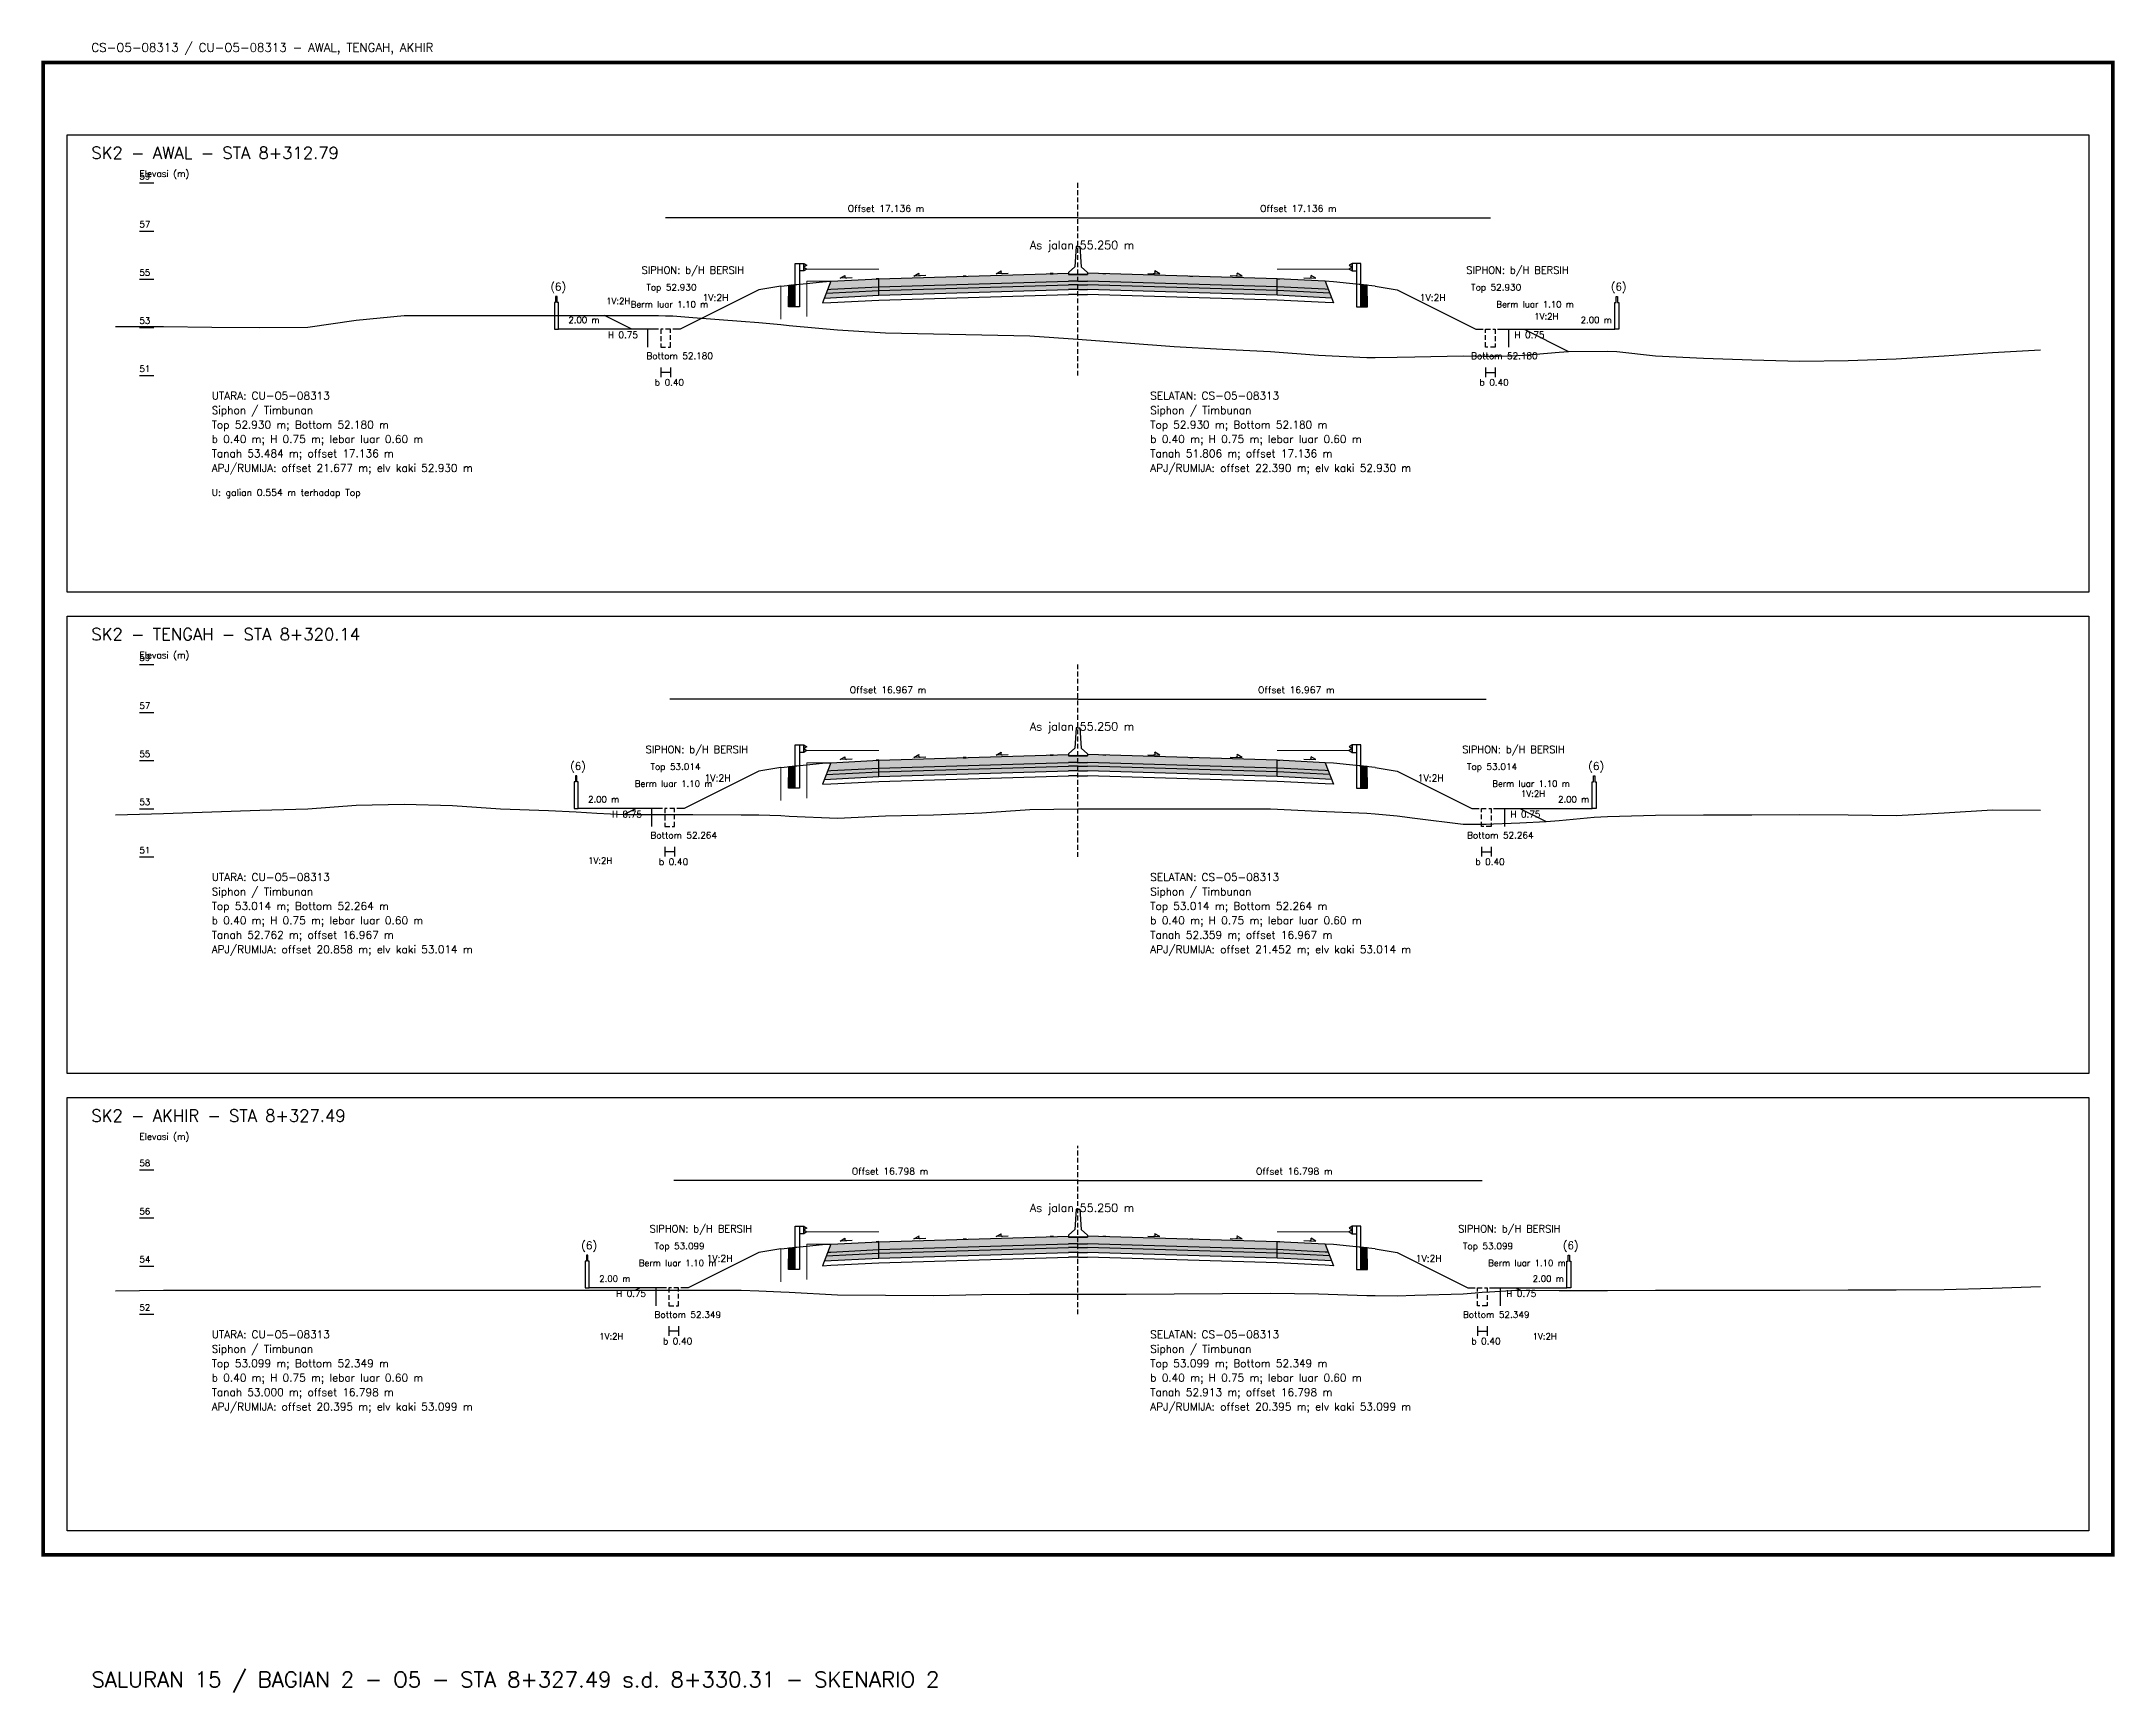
# Model space of a CAD drawing. Header units: metres. Extents: x -24715 to -24517, y 27498 to 30841.
# Drawn here: x -24618.7 to -24532.6, y 30191.7 to 30260.3 of the extents above; entities that cross this region are included whole.
import ezdxf

# ---------------------------------------------------------------- set-up
doc = ezdxf.new("R2010")
doc.units = ezdxf.units.M
doc.linetypes.add('PS_DASH', pattern=[0.3, 0.2, -0.1])
for name, color, linetype, lineweight in [('Dimensi', 230, 'Continuous', 20), ('GRS-ARSIR (HATCH)', 8, 'Continuous', 9), ('Guardrail', 20, 'Continuous', 30), ('HATCH - Beton ramping', 210, 'Continuous', 9), ('HATCH - LFA', 30, 'Continuous', 9), ('HATCH - Pavement', 50, 'Continuous', 9), ('Marka', 20, 'Continuous', 30), ('POT_ALL_GROUP', 2, 'Continuous', 70)]:
    doc.layers.add(name, color=color, linetype=linetype, lineweight=lineweight)
for name, color, linetype in [('POT_ALL_APJ', 2, 'Continuous'), ('POT_ALL_BORDER', 8, 'Continuous'), ('POT_ALL_BUILDING', 2, 'Continuous'), ('POT_ALL_CHANNEL2', 7, 'Continuous'), ('POT_ALL_DIM', 7, 'Continuous'), ('POT_ALL_GROUND', 1, 'Continuous'), ('POT_ALL_GUIDE', 8, 'Continuous'), ('POT_ALL_NOTE', 30, 'Continuous'), ('POT_ALL_ROAD', 4, 'Continuous')]:
    doc.layers.add(name, color=color, linetype=linetype)
doc.styles.get("Standard").update_dxf_attribs({"font": 'simplex.shx'})

# ---------------------------------------------------------------- blocks, each defined once
blk = doc.blocks.new('JALAN_ASLI_TIPIKAL_2OKT_METER')
at = {"layer": 'Guardrail', "lineweight": 9}
h = blk.add_hatch(dxfattribs=at)
h.set_pattern_fill('JIS_LC_20', color=256, scale=0.002)
h.set_pattern_definition([(45, (-29.65569, -21.99233), (-0.02828427, 0.02828427), []), (45, (-29.65489, -21.99233), (-0.02828427, 0.02828427), [])])
h.paths.add_polyline_path([(-12.025, -1.394), (-11.753, -1.394), (-11.753, -0.471), (-12.018, -0.498)])
h = blk.add_hatch(dxfattribs=at)
h.set_pattern_fill('JIS_LC_20', color=256, scale=0.002)
h.set_pattern_definition([(45, (-29.40569, -21.99233), (-0.02828427, 0.02828427), []), (45, (-29.40489, -21.99233), (-0.02828427, 0.02828427), [])])
h.paths.add_polyline_path([(12.018, -0.498), (11.753, -0.471), (11.753, -1.394), (12.025, -1.394)])
at = {"layer": 'HATCH - Beton ramping'}
h = blk.add_hatch(dxfattribs=at)
h.set_pattern_fill('AR-CONC', color=256, scale=0.0005)
h.set_pattern_definition([(50, (-28.949556, -21.99233), (0.09109233, -0.00796954), [0.009525, -0.104775]), (355, (-28.94956, -21.99233), (-0.0176217, 0.09552842), [0.00762, -0.0838203]), (100.45144, (-28.941965, -21.992995), (0.07347062, 0.08755888), [0.008095, -0.08904512]), (46.1842, (-28.94956, -21.96693), (0.13553952, -0.02102116), [0.0142875, -0.1571625]), (96.63556, (-28.93826, -21.96868), (0.11870207, 0.12371306), [0.0121425, -0.1335678]), (351.18415, (-28.94956, -21.96693), (0.11870207, 0.12371306), [0.01143, -0.12572987]), (21, (-28.936856, -21.97328), (0.0758072, -0.0511326), [0.009525, -0.104775]), (326, (-28.93686, -21.97328), (0.03090101, 0.09209398), [0.00762, -0.08382]), (71.45144, (-28.93054, -21.97754), (0.1067082, 0.04096138), [0.008095, -0.08904497]), (37.5, (-28.949556, -21.99233), (0.001544302, 0.04227752), [0, -0.082804, 0, -0.08509, 0, -0.0841375]), (7.5, (-28.949556, -21.99233), (0.03340983, 0.05009029), [0, -0.048514, 0, -0.080899, 0, -0.0320675]), (327.5, (-28.977877, -21.99233), (0.067795298, -0.002864372), [0, -0.03175, 0, -0.09906, 0, -0.131445]), (317.5, (-28.990577, -21.99233), (0.07406459, 0.01271325), [0, -0.041275, 0, -0.065786, 0, -0.093345])])
h.paths.add_polyline_path([(-8.27, -0.566), (-10.401, -0.666), (-10.461, -0.826), (-8.27, -0.716)])
h.paths.add_polyline_path([(-0.4, -0.48), (0, -0.48), (0, -0.33), (-0.4, -0.33), (-8.27, -0.566), (-8.27, -0.716)])
h = blk.add_hatch(dxfattribs=at)
h.set_pattern_fill('AR-CONC', color=256, scale=0.0005)
h.set_pattern_definition([(50, (-28.699556, -21.99233), (0.09109233, -0.00796954), [0.009525, -0.104775]), (355, (-28.69956, -21.99233), (-0.01762171, 0.09552842), [0.00762, -0.0838203]), (100.45144, (-28.691965, -21.992995), (0.07347062, 0.08755888), [0.008095, -0.08904512]), (46.1842, (-28.69956, -21.96693), (0.13553952, -0.02102116), [0.0142875, -0.1571625]), (96.63556, (-28.68826, -21.96868), (0.11870207, 0.12371306), [0.0121425, -0.1335678]), (351.18415, (-28.69956, -21.96693), (0.11870207, 0.12371306), [0.01143, -0.12572987]), (21, (-28.686856, -21.97328), (0.0758072, -0.0511326), [0.009525, -0.104775]), (326, (-28.68686, -21.97328), (0.03090101, 0.09209398), [0.00762, -0.08382]), (71.45144, (-28.68054, -21.97754), (0.10670821, 0.04096138), [0.008095, -0.08904497]), (37.5, (-28.699556, -21.99233), (0.001544302, 0.04227752), [0, -0.082804, 0, -0.08509, 0, -0.0841375]), (7.5, (-28.699556, -21.99233), (0.03340983, 0.050090287), [0, -0.048514, 0, -0.080899, 0, -0.0320675]), (327.5, (-28.727877, -21.99233), (0.067795298, -0.002864372), [0, -0.03175, 0, -0.09906, 0, -0.131445]), (317.5, (-28.740577, -21.99233), (0.07406459, 0.012713246), [0, -0.041275, 0, -0.065786, 0, -0.093345])])
h.paths.add_polyline_path([(8.27, -0.566), (10.401, -0.666), (10.461, -0.826), (8.27, -0.716)])
h.paths.add_polyline_path([(0.4, -0.48), (0, -0.48), (0, -0.33), (0.4, -0.33), (8.27, -0.566), (8.27, -0.716)])
at = {"layer": 'HATCH - LFA'}
h = blk.add_hatch(dxfattribs=at)
h.set_pattern_fill('GRAVEL', color=256, scale=0.0075)
h.set_pattern_definition([(228.012788, (-28.812396, -21.801831), (-1.524, -1.7145), [0.0256291, -2.5372863]), (184.96974, (-28.829541, -21.820881), (2.2859999991, 0.1905000109), [0.04398035, -4.3540537]), (132.510447, (-28.873356, -21.824691), (1.9050000008, -2.0954999993), [0.0310111, -3.0701042]), (267.27369, (-28.947651, -21.872316), (0.1905000004, 3.81), [0.0400503, -3.9649828]), (292.833654, (-28.949556, -21.912321), (-0.9525, 2.286), [0.0392725, -3.8879856]), (357.27369, (-28.934316, -21.948516), (-3.81, 0.1905000004), [0.0400503, -3.9649828]), (37.69424, (-28.894311, -21.950421), (-2.4764999999, -1.9050000001), [0.0529645, -5.24348365]), (72.255328, (-28.852401, -21.918036), (1.3335000004, 4.1909999999), [0.050004, -4.95039425]), (121.429566, (-28.837161, -21.870411), (-1.5240000002, 2.4764999999), [0.040186, -3.9784159]), (175.23636, (-28.858116, -21.836121), (2.0955, -0.1905), [0.0458785, -2.2480453]), (222.397438, (-28.903836, -21.832311), (-2.2859999999, -2.0955000001), [0.05933084, -5.8737579]), (138.814075, (-28.759056, -21.874221), (-1.3335, 1.143), [0.0202503, -2.0047924]), (171.469234, (-28.774296, -21.860886), (2.4765, -0.3809999996), [0.03852615, -3.8140979]), (225, (-28.8124, -21.85517), (0, -0.1905), [0.0269407, -0.242467]), (203.19859, (-28.82573, -21.832311), (0.9525, 0.381), [0.0145081, -1.4362967]), (291.80141, (-28.839066, -21.838026), (-0.1905, 0.5715), [0.0205174, -1.0053565]), (30.96376, (-28.831446, -21.857076), (0.5715, 0.381), [0.033324, -1.0774724]), (161.56505, (-28.80287, -21.83993), (0.381, -0.1905), [0.0240965, -0.5783174]), (16.38954, (-28.949556, -21.838026), (1.905, 0.5715), [0.0337566, -3.341912]), (70.346176, (-28.917171, -21.828501), (-0.762, -2.0955), [0.0283199, -2.8036662]), (293.19859, (-28.80287, -21.801831), (-0.381, 0.9525), [0.029016, -1.4217888]), (343.61046, (-28.791441, -21.828501), (-1.905, 0.5715), [0.0337566, -3.341912]), (339.443955, (-28.949556, -21.956136), (-0.9525, 0.381), [0.0325526, -1.5950801]), (294.77514, (-28.919076, -21.967566), (-0.952500001, 2.0954999995), [0.0272754, -2.7002695]), (66.80141, (-28.800966, -21.992331), (0.381, 0.9525), [0.029016, -1.4217888]), (17.354025, (-28.789536, -21.965661), (-2.4765, -0.762), [0.0319337, -3.1614282]), (69.443955, (-28.89431, -21.992331), (-0.381, -0.9525), [0.0162763, -1.6113564]), (101.30993, (-28.812396, -21.99233), (-0.1905, 0.762), [0.0097136, -0.9616496]), (165.96376, (-28.8143, -21.982806), (0.5715, -0.1905), [0.0392725, -0.7461791]), (186.009006, (-28.852401, -21.973281), (1.905, 0.1905), [0.036395, -3.6031024]), (303.69007, (-28.831446, -21.87422), (-0.1905, 0.381), [0.0274743, -0.6593832]), (353.157227, (-28.816206, -21.897081), (3.2385, -0.3809999998), [0.0479668, -4.7487007]), (60.945396, (-28.76858, -21.902796), (-0.762, -1.3335), [0.0196131, -1.9417044]), (90, (-28.75906, -21.88565), (-0.1905, 0.1905), [0.01143, -0.17907]), (120.256437, (-28.856211, -21.967566), (0.762, -1.3335), [0.026465, -2.6200456]), (48.012787, (-28.869546, -21.944706), (1.524, 1.7145), [0.0512582, -2.5116572]), (0, (-28.83526, -21.9066), (0.1905, 0.1905), [0.04953, -0.14097]), (325.304846, (-28.785726, -21.906606), (1.9050000007, -1.333499999), [0.0301207, -2.9819488]), (254.0546, (-28.76096, -21.92375), (-0.1905, -0.762), [0.0277372, -1.3591238]), (207.645975, (-28.768581, -21.950421), (-3.6195000001, -1.9049999997), [0.0451609, -4.4709348]), (175.426079, (-28.808586, -21.971376), (-2.4765, 0.1905), [0.0477772, -4.7299385])])
h.paths.add_polyline_path([(-8.27, -0.716), (-10.461, -0.826), (-10.54, -1.03), (-8.27, -0.916)])
h.paths.add_polyline_path([(-0.4, -0.68), (0, -0.68), (0, -0.48), (-0.4, -0.48), (-8.27, -0.716), (-8.27, -0.916)])
h = blk.add_hatch(dxfattribs=at)
h.set_pattern_fill('GRAVEL', color=256, scale=0.0075)
h.set_pattern_definition([(228.012788, (-28.562396, -21.801831), (-1.524, -1.7145), [0.0256291, -2.5372863]), (184.96974, (-28.579541, -21.820881), (2.2859999991, 0.1905000109), [0.04398035, -4.3540537]), (132.510447, (-28.623356, -21.824691), (1.9050000008, -2.0954999993), [0.0310111, -3.0701042]), (267.27369, (-28.697651, -21.872316), (0.1905000004, 3.81), [0.04005034, -3.9649828]), (292.833654, (-28.699556, -21.912321), (-0.9525, 2.286), [0.0392725, -3.8879856]), (357.27369, (-28.684316, -21.948516), (-3.81, 0.1905000004), [0.04005034, -3.9649828]), (37.69424, (-28.644311, -21.950421), (-2.4764999999, -1.9050000001), [0.0529645, -5.24348365]), (72.255328, (-28.602401, -21.918036), (1.3335000004, 4.1909999999), [0.050004, -4.95039425]), (121.429566, (-28.587161, -21.870411), (-1.5240000002, 2.4764999999), [0.040186, -3.9784159]), (175.23636, (-28.608116, -21.836121), (2.0955, -0.1905000003), [0.0458785, -2.2480453]), (222.397438, (-28.653836, -21.832311), (-2.2859999999, -2.0955000001), [0.05933084, -5.87375794]), (138.814075, (-28.509056, -21.874221), (-1.3335, 1.143), [0.02025034, -2.0047924]), (171.469234, (-28.524296, -21.860886), (2.4765, -0.3809999996), [0.03852615, -3.8140979]), (225, (-28.5624, -21.85517), (0, -0.1905), [0.0269407, -0.242467]), (203.19859, (-28.57573, -21.832311), (0.9525, 0.381), [0.0145081, -1.4362967]), (291.80141, (-28.589066, -21.838026), (-0.1905, 0.5715), [0.0205174, -1.0053565]), (30.96376, (-28.581446, -21.857076), (0.5715, 0.381), [0.033324, -1.0774724]), (161.56505, (-28.55287, -21.83993), (0.381, -0.1905), [0.0240965, -0.57831736]), (16.38954, (-28.699556, -21.838026), (1.905, 0.5715), [0.0337566, -3.341912]), (70.346176, (-28.667171, -21.828501), (-0.762, -2.0955), [0.0283199, -2.8036662]), (293.19859, (-28.55287, -21.801831), (-0.381, 0.9525), [0.029016, -1.4217888]), (343.61046, (-28.541441, -21.828501), (-1.905, 0.5714999999), [0.0337566, -3.341912]), (339.443955, (-28.699556, -21.956136), (-0.9525, 0.381), [0.03255264, -1.5950801]), (294.77514, (-28.669076, -21.967566), (-0.952500001, 2.0954999995), [0.0272754, -2.7002695]), (66.80141, (-28.550966, -21.992331), (0.381, 0.9525), [0.029016, -1.4217888]), (17.354025, (-28.539536, -21.965661), (-2.4765, -0.7620000002), [0.0319337, -3.1614282]), (69.443955, (-28.64431, -21.992331), (-0.381, -0.9525), [0.0162763, -1.6113564]), (101.30993, (-28.562396, -21.99233), (-0.1905, 0.762), [0.0097136, -0.9616496]), (165.96376, (-28.5643, -21.982806), (0.5715, -0.1905), [0.0392725, -0.7461791]), (186.009006, (-28.602401, -21.973281), (1.905, 0.1905), [0.036395, -3.6031024]), (303.69007, (-28.581446, -21.87422), (-0.1905, 0.381), [0.0274743, -0.6593832]), (353.157227, (-28.566206, -21.897081), (3.2385, -0.3809999998), [0.04796676, -4.7487007]), (60.945396, (-28.51858, -21.902796), (-0.762, -1.3335), [0.0196131, -1.9417044]), (90, (-28.50906, -21.88565), (-0.1905, 0.1905), [0.01143, -0.17907]), (120.256437, (-28.606211, -21.967566), (0.762, -1.3335), [0.026465, -2.62004556]), (48.012787, (-28.619546, -21.944706), (1.524, 1.7145), [0.0512582, -2.5116572]), (0, (-28.58526, -21.9066), (0.1905, 0.1905), [0.04953, -0.14097]), (325.304846, (-28.535726, -21.906606), (1.9050000007, -1.333499999), [0.0301207, -2.98194875]), (254.054604, (-28.51096, -21.92375), (-0.1905, -0.762), [0.0277372, -1.35912375]), (207.645975, (-28.518581, -21.950421), (-3.6195000001, -1.9049999997), [0.0451609, -4.4709348]), (175.426079, (-28.558586, -21.971376), (-2.4765, 0.1905), [0.0477772, -4.7299385])])
h.paths.add_polyline_path([(8.27, -0.716), (10.461, -0.826), (10.54, -1.03), (8.27, -0.916)])
h.paths.add_polyline_path([(0.4, -0.68), (0, -0.68), (0, -0.48), (0.4, -0.48), (8.27, -0.716), (8.27, -0.916)])
at = {"layer": 'HATCH - Pavement'}
h = blk.add_hatch(dxfattribs=at)
h.set_pattern_fill('AR-CONC', color=256, scale=0.001)
h.set_pattern_definition([(50, (-89.43046, -52.62889), (0.18218467, -0.01593909), [0.01905, -0.20955]), (355, (-89.43046, -52.6289), (-0.03524342, 0.19105685), [0.01524, -0.1676406]), (100.45144, (-89.41528, -52.63022), (0.14694125, 0.17511775), [0.01619, -0.17809024]), (46.1842, (-89.43046, -52.5781), (0.27107904, -0.04204233), [0.028575, -0.314325]), (96.63556, (-89.40787, -52.5816), (0.23740413, 0.2474261), [0.024285, -0.2671356]), (351.18415, (-89.43046, -52.5781), (0.2374041, 0.2474261), [0.02286, -0.2514597]), (21, (-89.40506, -52.59079), (0.1516144, -0.1022652), [0.01905, -0.20955]), (326, (-89.40506, -52.5908), (0.06180203, 0.18418797), [0.01524, -0.16764]), (71.45144, (-89.39243, -52.59931), (0.21341642, 0.08192277), [0.01619, -0.17808994]), (37.5, (-89.43046, -52.62889), (0.003088603, 0.08455504), [0, -0.165608, 0, -0.17018, 0, -0.168275]), (7.5, (-89.43046, -52.62889), (0.06681966, 0.100180575), [0, -0.097028, 0, -0.161798, 0, -0.064135]), (327.5, (-89.4871, -52.62889), (0.135590595, -0.005728744), [0, -0.0635, 0, -0.19812, 0, -0.26289]), (317.5, (-89.5125, -52.62889), (0.14812918, 0.02542649), [0, -0.08255, 0, -0.131572, 0, -0.18669])])
h.paths.add_polyline_path([(-8.27, -0.236), (-10.27, -0.336), (-10.401, -0.673), (-10.27, -0.666), (-8.27, -0.566)])
h.paths.add_polyline_path([(-0.4, -0.33), (0, -0.33), (0, 0), (-0.4, 0), (-8.27, -0.236), (-8.27, -0.566)])
h = blk.add_hatch(dxfattribs=at)
h.set_pattern_fill('AR-CONC', color=256, scale=0.001)
h.set_pattern_definition([(50, (-89.18046, -52.62889), (0.18218467, -0.01593909), [0.01905, -0.20955]), (355, (-89.18046, -52.6289), (-0.03524342, 0.19105685), [0.01524, -0.16764058]), (100.45144, (-89.16528, -52.63022), (0.14694125, 0.17511775), [0.01619, -0.17809024]), (46.1842, (-89.18046, -52.5781), (0.27107904, -0.04204233), [0.028575, -0.314325]), (96.63556, (-89.15787, -52.5816), (0.23740413, 0.2474261), [0.024285, -0.2671356]), (351.18415, (-89.18046, -52.5781), (0.2374041, 0.2474261), [0.02286, -0.2514597]), (21, (-89.15506, -52.59079), (0.1516144, -0.1022652), [0.01905, -0.20955]), (326, (-89.15506, -52.5908), (0.06180203, 0.18418797), [0.01524, -0.16764]), (71.45144, (-89.14243, -52.59931), (0.21341642, 0.08192277), [0.01619, -0.17808994]), (37.5, (-89.18046, -52.62889), (0.003088603, 0.08455504), [0, -0.165608, 0, -0.17018, 0, -0.168275]), (7.5, (-89.18046, -52.62889), (0.06681966, 0.100180575), [0, -0.097028, 0, -0.161798, 0, -0.064135]), (327.5, (-89.2371, -52.62889), (0.135590595, -0.005728744), [0, -0.0635, 0, -0.19812, 0, -0.26289]), (317.5, (-89.2625, -52.62889), (0.14812918, 0.02542649), [0, -0.08255, 0, -0.131572, 0, -0.18669])])
h.paths.add_polyline_path([(8.27, -0.236), (10.27, -0.336), (10.401, -0.673), (10.27, -0.666), (8.27, -0.566)])
h.paths.add_polyline_path([(0.4, -0.33), (0, -0.33), (0, 0), (0.4, 0), (8.27, -0.236), (8.27, -0.566)])
at = {"layer": 'Marka'}
h = blk.add_hatch(color=256, dxfattribs=at)
h.dxf.hatch_style = 1
h.paths.add_polyline_path([(-8.27, -0.23), (-8.39, -0.236), (-8.39, -0.242), (-8.27, -0.236)])
h.paths.add_polyline_path([(-4.65, -0.122), (-4.77, -0.125), (-4.77, -0.131), (-4.65, -0.128)])
h.paths.add_polyline_path([(-1.03, -0.019), (-1.03, -0.013), (-1.15, -0.017), (-1.15, -0.023)])
h = blk.add_hatch(color=256, dxfattribs=at)
h.dxf.hatch_style = 1
h.paths.add_polyline_path([(8.27, -0.23), (8.39, -0.236), (8.39, -0.242), (8.27, -0.236)])
h.paths.add_polyline_path([(4.65, -0.122), (4.77, -0.125), (4.77, -0.131), (4.65, -0.128)])
h.paths.add_polyline_path([(1.03, -0.019), (1.03, -0.013), (1.15, -0.017), (1.15, -0.023)])
for p, q in [((-8.27, -0.236), (-0.4, 0)), ((8.27, -0.236), (0.4, 0)), ((-12.353, -0.533), (-10.622, -0.354)), ((-10.27, -0.336), (-10.62, -1.234)), ((-10.62, -0.354), (-10.27, -0.336)), ((-10.461, -0.826), (-8.27, -0.716)), ((-10.401, -0.673), (-10.27, -0.666)), ((-10.27, -0.336), (-8.27, -0.236)), ((-10.27, -0.666), (-8.27, -0.566)), ((-8.27, -0.916), (-8.27, -0.236)), ((-8.27, -0.566), (-0.4, -0.33)), ((-8.27, -0.716), (-0.4, -0.48)), ((-8.27, -0.916), (-0.4, -0.68)), ((0, -0.05), (-0.4, -0.05)), ((0, -0.33), (-0.4, -0.33)), ((0, -0.48), (-0.4, -0.48)), ((0, -0.68), (-0.4, -0.68)), ((0, -0.05), (0.4, -0.05)), ((0, -0.33), (0.4, -0.33)), ((0, -0.48), (0.4, -0.48)), ((0, -0.68), (0.4, -0.68)), ((8.27, -0.566), (0.4, -0.33)), ((8.27, -0.716), (0.4, -0.48)), ((8.27, -0.916), (0.4, -0.68)), ((8.27, -0.916), (8.27, -0.236)), ((10.27, -0.336), (8.27, -0.236)), ((10.27, -0.666), (8.27, -0.566)), ((10.461, -0.826), (8.27, -0.716)), ((10.27, -0.336), (10.62, -1.234)), ((10.62, -0.354), (10.27, -0.336)), ((10.401, -0.673), (10.27, -0.666)), ((12.353, -0.533), (10.622, -0.354)), ((-10.62, -1.234), (-10.27, -1.216)), ((-10.54, -1.03), (-8.27, -0.916)), ((-10.27, -1.216), (-8.27, -1.116)), ((-8.27, -1.116), (-0.4, -0.88)), ((0, -0.88), (-0.4, -0.88)), ((0, -0.88), (0.4, -0.88)), ((8.27, -1.116), (0.4, -0.88)), ((10.54, -1.03), (8.27, -0.916)), ((10.27, -1.216), (8.27, -1.116)), ((10.62, -1.234), (10.27, -1.216))]:
    blk.add_line(p, q)
for points in [[(0, 1.11), (-0.075, 1.11), (-0.125, 0.27), (-0.4, 0.03), (-0.4, -0.05), (0, -0.05)], [(0, 1.11), (0.075, 1.11), (0.125, 0.27), (0.4, 0.03), (0.4, -0.05), (0, -0.05)], [(-6.818, -0.116), (-6.616, 0)], [(-3.401, -0.02), (-3.199, 0.096)], [(3.401, -0.02), (3.199, 0.096)], [(6.818, -0.116), (6.616, 0)], [(-9.887, -0.208), (-9.686, -0.092)], [(-9.387, -0.193), (-9.887, -0.208)], [(-6.318, -0.101), (-6.818, -0.116)], [(-2.901, -0.005), (-3.401, -0.02)], [(2.901, -0.005), (3.401, -0.02)], [(6.318, -0.101), (6.818, -0.116)], [(9.387, -0.193), (9.887, -0.208)], [(9.887, -0.208), (9.686, -0.092)]]:
    blk.add_lwpolyline(points)
for centre, start, end in [((-6.556, -0.037), 148.28164, 271.71836), ((-3.139, 0.059), 148.28164, 271.71836), ((3.139, 0.059), 268.28164, 31.71836), ((6.556, -0.037), 268.28164, 31.71836), ((-9.625, -0.129), 148.28164, 271.71836), ((9.625, -0.129), 268.28164, 31.71836)]:
    blk.add_arc(centre, 0.0711, start, end)
at = {"layer": 'Dimensi'}
for p, q in [((-8.27, 0.168), (-11.27, 0.168)), ((8.27, 0.168), (11.27, 0.168))]:
    blk.add_line(p, q, dxfattribs=at)
at = {"layer": 'GRS-ARSIR (HATCH)'}
for p, q in [((-12.353, -0.533), (-12.353, -1.909)), ((-11.27, -0.336), (-11.27, -1.803)), ((-10.27, -0.336), (-11.27, -0.336))]:
    blk.add_line(p, q, dxfattribs=at)
at = {"layer": 'Guardrail'}
for points in [[(-11.753, -1.394), (-11.753, 0.406), (-11.575, 0.406), (-11.575, -1.394), (-11.753, -1.394)], [(-11.575, 0.406), (-11.397, 0.406), (-11.397, 0.094), (-11.575, 0.094)], [(-11.397, 0.25), (-11.397, 0.406), (-11.262, 0.328), (-11.397, 0.25)], [(-11.397, 0.094), (-11.397, 0.25), (-11.262, 0.172), (-11.397, 0.094)], [(11.397, 0.25), (11.397, 0.406), (11.262, 0.328), (11.397, 0.25)], [(11.397, 0.094), (11.397, 0.25), (11.262, 0.172), (11.397, 0.094)], [(11.575, 0.406), (11.397, 0.406), (11.397, 0.094), (11.575, 0.094)], [(11.753, -1.394), (11.753, 0.406), (11.575, 0.406), (11.575, -1.394), (11.753, -1.394)], [(-11.575, -1.394), (-12.025, -1.394), (-12.018, -0.498), (-11.568, -0.453), (-11.575, -1.394)], [(11.575, -1.394), (12.025, -1.394), (12.018, -0.498), (11.568, -0.453), (11.575, -1.394)]]:
    blk.add_lwpolyline(points, dxfattribs=at)
at = {"layer": 'Marka'}
for points in [[(-8.39, -0.242), (-8.27, -0.236), (-8.27, -0.23), (-8.39, -0.236), (-8.39, -0.242)], [(8.39, -0.242), (8.27, -0.236), (8.27, -0.23), (8.39, -0.236), (8.39, -0.242)]]:
    blk.add_lwpolyline(points, dxfattribs=at)
for points in [[(-4.65, -0.122), (-4.77, -0.125), (-4.77, -0.131), (-4.65, -0.128)], [(-1.03, -0.013), (-1.15, -0.017), (-1.15, -0.023), (-1.03, -0.019)], [(1.03, -0.013), (1.15, -0.017), (1.15, -0.023), (1.03, -0.019)], [(4.65, -0.122), (4.77, -0.125), (4.77, -0.131), (4.65, -0.128)]]:
    blk.add_lwpolyline(points, close=True, dxfattribs=at)

msp = doc.modelspace()

# ---------------------------------------------------------------- linework, layer by layer
at = {"layer": 'POT_ALL_APJ', "linetype": 'Continuous'}
for points in [[(-24597.41109, 30249.41568), (-24597.41109, 30248.31127), (-24597.24109, 30248.31127), (-24597.24109, 30249.41568), (-24597.29609, 30249.41568), (-24597.29609, 30249.66568), (-24597.32609, 30249.66568), (-24597.35609, 30249.66568), (-24597.35609, 30249.41568), (-24597.41109, 30249.41568)], [(-24553.17456, 30249.41568), (-24553.17456, 30248.31127), (-24553.34456, 30248.31127), (-24553.34456, 30249.41568), (-24553.28956, 30249.41568), (-24553.28956, 30249.66568), (-24553.25956, 30249.66568), (-24553.22956, 30249.66568), (-24553.22956, 30249.41568), (-24553.17456, 30249.41568)], [(-24594.18534, 30248.31127), (-24597.24109, 30248.31127)], [(-24557.11344, 30248.31127), (-24553.34456, 30248.31127)], [(-24596.59223, 30229.50016), (-24596.59223, 30228.39575), (-24596.42223, 30228.39575), (-24596.42223, 30229.50016), (-24596.47723, 30229.50016), (-24596.47723, 30229.75016), (-24596.50723, 30229.75016), (-24596.53723, 30229.75016), (-24596.53723, 30229.50016), (-24596.59223, 30229.50016)], [(-24554.11257, 30229.50016), (-24554.11257, 30228.39575), (-24554.28257, 30228.39575), (-24554.28257, 30229.50016), (-24554.22757, 30229.50016), (-24554.22757, 30229.75016), (-24554.19757, 30229.75016), (-24554.16757, 30229.75016), (-24554.16757, 30229.50016), (-24554.11257, 30229.50016)], [(-24594.01638, 30228.39575), (-24596.42223, 30228.39575)], [(-24557.2824, 30228.39575), (-24554.28257, 30228.39575)], [(-24596.12957, 30209.58464), (-24596.12957, 30208.48023), (-24595.95957, 30208.48023), (-24595.95957, 30209.58464), (-24596.01457, 30209.58464), (-24596.01457, 30209.83464), (-24596.04457, 30209.83464), (-24596.07457, 30209.83464), (-24596.07457, 30209.58464), (-24596.12957, 30209.58464)], [(-24555.16922, 30209.58464), (-24555.16922, 30208.48023), (-24555.33922, 30208.48023), (-24555.33922, 30209.58464), (-24555.28422, 30209.58464), (-24555.28422, 30209.83464), (-24555.25422, 30209.83464), (-24555.22422, 30209.83464), (-24555.22422, 30209.58464), (-24555.16922, 30209.58464)], [(-24593.84742, 30208.48023), (-24595.95957, 30208.48023)], [(-24557.45136, 30208.48023), (-24555.33922, 30208.48023)]]:
    msp.add_lwpolyline(points, dxfattribs=at)
at = {"layer": 'POT_ALL_BORDER', "linetype": 'Continuous'}
for points in [[(-24617.64939, 30256.3816), (-24533.64939, 30256.3816), (-24533.64939, 30237.3816), (-24617.64939, 30237.3816), (-24617.64939, 30256.3816)], [(-24617.64939, 30236.3816), (-24533.64939, 30236.3816), (-24533.64939, 30217.3816), (-24617.64939, 30217.3816), (-24617.64939, 30236.3816)], [(-24617.64939, 30216.3816), (-24533.64939, 30216.3816), (-24533.64939, 30198.3816), (-24617.64939, 30198.3816), (-24617.64939, 30216.3816)]]:
    msp.add_lwpolyline(points, dxfattribs=at)
at = {"layer": 'POT_ALL_BUILDING', "linetype": 'PS_DASH'}
for points in [[(-24592.58534, 30248.31127), (-24592.98534, 30248.31127), (-24592.98534, 30247.56127), (-24592.58534, 30247.56127), (-24592.58534, 30248.31127)], [(-24558.71344, 30248.31127), (-24558.31344, 30248.31127), (-24558.31344, 30247.56127), (-24558.71344, 30247.56127), (-24558.71344, 30248.31127)], [(-24592.41638, 30228.39575), (-24592.81638, 30228.39575), (-24592.81638, 30227.64575), (-24592.41638, 30227.64575), (-24592.41638, 30228.39575)], [(-24558.8824, 30228.39575), (-24558.4824, 30228.39575), (-24558.4824, 30227.64575), (-24558.8824, 30227.64575), (-24558.8824, 30228.39575)], [(-24592.24742, 30208.48023), (-24592.64742, 30208.48023), (-24592.64742, 30207.73023), (-24592.24742, 30207.73023), (-24592.24742, 30208.48023)], [(-24559.05136, 30208.48023), (-24558.65136, 30208.48023), (-24558.65136, 30207.73023), (-24559.05136, 30207.73023), (-24559.05136, 30208.48023)]]:
    msp.add_lwpolyline(points, dxfattribs=at)
at = {"layer": 'POT_ALL_DIM', "linetype": 'Continuous'}
for points in [[(-24575.64939, 30252.9316), (-24592.78534, 30252.9316)], [(-24575.64939, 30252.9316), (-24558.51344, 30252.9316)], [(-24593.53534, 30248.31127), (-24593.53534, 30247.56127)], [(-24557.76344, 30248.31127), (-24557.76344, 30247.56127)], [(-24592.98534, 30246.71127), (-24592.98534, 30246.31127)], [(-24592.58534, 30246.51127), (-24592.98534, 30246.51127)], [(-24592.58534, 30246.71127), (-24592.58534, 30246.31127)], [(-24558.71344, 30246.71127), (-24558.71344, 30246.31127)], [(-24558.71344, 30246.51127), (-24558.31344, 30246.51127)], [(-24558.31344, 30246.71127), (-24558.31344, 30246.31127)], [(-24575.64939, 30232.9316), (-24592.61638, 30232.9316)], [(-24575.64939, 30232.9316), (-24558.6824, 30232.9316)], [(-24593.36638, 30228.39575), (-24593.36638, 30227.64575)], [(-24557.9324, 30228.39575), (-24557.9324, 30227.64575)], [(-24592.81638, 30226.79575), (-24592.81638, 30226.39575)], [(-24592.41638, 30226.59575), (-24592.81638, 30226.59575)], [(-24592.41638, 30226.79575), (-24592.41638, 30226.39575)], [(-24558.8824, 30226.79575), (-24558.8824, 30226.39575)], [(-24558.8824, 30226.59575), (-24558.4824, 30226.59575)], [(-24558.4824, 30226.79575), (-24558.4824, 30226.39575)], [(-24575.64939, 30212.9316), (-24592.44742, 30212.9316)], [(-24575.64939, 30212.9316), (-24558.85136, 30212.9316)], [(-24593.19742, 30208.48023), (-24593.19742, 30207.73023)], [(-24558.10136, 30208.48023), (-24558.10136, 30207.73023)], [(-24592.64742, 30206.88023), (-24592.64742, 30206.48023)], [(-24592.24742, 30206.88023), (-24592.24742, 30206.48023)], [(-24559.05136, 30206.88023), (-24559.05136, 30206.48023)], [(-24558.65136, 30206.88023), (-24558.65136, 30206.48023)], [(-24592.24742, 30206.68023), (-24592.64742, 30206.68023)], [(-24559.05136, 30206.68023), (-24558.65136, 30206.68023)]]:
    msp.add_lwpolyline(points, dxfattribs=at)
at = {"layer": 'POT_ALL_GROUND', "linetype": 'Continuous'}
for points in [[(-24615.64939, 30248.41439), (-24613.64939, 30248.41705), (-24611.64939, 30248.3868), (-24609.64939, 30248.37269), (-24607.64939, 30248.39641), (-24605.64939, 30248.68299), (-24603.64939, 30248.8816), (-24601.64939, 30248.8816), (-24599.64939, 30248.8816), (-24597.64939, 30248.8816), (-24597.32609, 30248.8816), (-24595.64939, 30248.8816), (-24595.32609, 30248.8816), (-24594.18534, 30248.8816), (-24593.64939, 30248.8816), (-24593.08534, 30248.87522), (-24592.78534, 30248.86551), (-24592.48534, 30248.85579), (-24591.64939, 30248.79661), (-24589.64939, 30248.63888), (-24588.91931, 30248.57869), (-24588.00267, 30248.49794), (-24587.64939, 30248.45724), (-24585.64939, 30248.27913), (-24583.64939, 30248.15882), (-24581.64939, 30248.1086), (-24579.64939, 30248.0699), (-24577.64939, 30248.03738), (-24575.64939, 30247.89708), (-24573.64939, 30247.73491), (-24571.64939, 30247.5807), (-24569.64939, 30247.47939), (-24567.64939, 30247.38276), (-24565.64939, 30247.22955), (-24563.64939, 30247.13068), (-24563.29612, 30247.13027), (-24562.37948, 30247.14124), (-24561.64939, 30247.15924), (-24559.64939, 30247.1982), (-24558.81344, 30247.19067), (-24558.51344, 30247.18796), (-24558.21344, 30247.1836), (-24557.64939, 30247.19447), (-24557.11344, 30247.23225), (-24555.64939, 30247.35764), (-24555.25956, 30247.38433), (-24553.64939, 30247.39198), (-24553.25956, 30247.38549), (-24551.64939, 30247.19721), (-24549.64939, 30247.10359), (-24547.64939, 30247.03802), (-24545.64939, 30246.98469), (-24543.64939, 30247.00222), (-24541.64939, 30247.07609), (-24539.64939, 30247.19719), (-24537.64939, 30247.34373), (-24535.64939, 30247.44371)], [(-24615.64939, 30228.13203), (-24613.64939, 30228.189), (-24611.64939, 30228.25475), (-24609.64939, 30228.31688), (-24607.64939, 30228.38074), (-24605.64939, 30228.53386), (-24603.64939, 30228.56838), (-24601.64939, 30228.51137), (-24599.64939, 30228.37984), (-24597.64939, 30228.3103), (-24596.50723, 30228.25728), (-24595.64939, 30228.19517), (-24594.50723, 30228.15031), (-24594.01638, 30228.14766), (-24593.64939, 30228.14663), (-24592.91638, 30228.14456), (-24592.61638, 30228.14372), (-24592.31638, 30228.14288), (-24591.64939, 30228.141), (-24589.64939, 30228.13537), (-24588.91931, 30228.12963), (-24588.00267, 30228.10195), (-24587.64939, 30228.07914), (-24585.64939, 30227.99486), (-24583.64939, 30228.09081), (-24581.64939, 30228.13584), (-24579.64939, 30228.21583), (-24577.64939, 30228.34814), (-24575.64939, 30228.38126), (-24573.64939, 30228.37951), (-24571.64939, 30228.3816), (-24569.64939, 30228.3816), (-24567.64939, 30228.3816), (-24565.64939, 30228.28108), (-24563.64939, 30228.2023), (-24563.29612, 30228.1719), (-24562.37948, 30228.08383), (-24561.64939, 30227.98809), (-24559.64939, 30227.74103), (-24558.9824, 30227.73646), (-24558.6824, 30227.74015), (-24558.3824, 30227.75316), (-24557.64939, 30227.78494), (-24557.2824, 30227.79438), (-24556.19757, 30227.85331), (-24555.64939, 30227.90043), (-24554.19757, 30228.02962), (-24553.64939, 30228.06387), (-24551.64939, 30228.11946), (-24549.64939, 30228.13243), (-24547.64939, 30228.13666), (-24545.64939, 30228.14088), (-24543.64939, 30228.12559), (-24541.64939, 30228.10197), (-24539.64939, 30228.21088), (-24537.64939, 30228.34072), (-24535.64939, 30228.32264)], [(-24615.64939, 30208.35807), (-24613.64939, 30208.3816), (-24611.64939, 30208.3816), (-24609.64939, 30208.3816), (-24607.64939, 30208.3816), (-24605.64939, 30208.3816), (-24603.64939, 30208.3816), (-24601.64939, 30208.3816), (-24599.64939, 30208.3816), (-24597.64939, 30208.3816), (-24596.04457, 30208.3816), (-24595.64939, 30208.3816), (-24594.04457, 30208.3816), (-24593.84742, 30208.3816), (-24593.64939, 30208.3816), (-24592.74742, 30208.3816), (-24592.44742, 30208.3816), (-24592.14742, 30208.3816), (-24591.64939, 30208.3816), (-24589.64939, 30208.3816), (-24588.91931, 30208.35849), (-24588.00267, 30208.31129), (-24587.64939, 30208.2931), (-24585.64939, 30208.19012), (-24583.64939, 30208.17442), (-24581.64939, 30208.16593), (-24579.64939, 30208.1967), (-24577.64939, 30208.22109), (-24575.64939, 30208.21582), (-24573.64939, 30208.21664), (-24571.64939, 30208.2327), (-24569.64939, 30208.24584), (-24567.64939, 30208.25868), (-24565.64939, 30208.22431), (-24563.64939, 30208.16316), (-24563.29612, 30208.15347), (-24562.37948, 30208.14224), (-24561.64939, 30208.17592), (-24559.64939, 30208.2336), (-24559.15136, 30208.27192), (-24558.85136, 30208.29501), (-24558.55136, 30208.31809), (-24557.64939, 30208.36859), (-24557.45136, 30208.37911), (-24557.25422, 30208.3816), (-24555.64939, 30208.36534), (-24555.25422, 30208.36179), (-24553.64939, 30208.36822), (-24551.64939, 30208.38212), (-24549.64939, 30208.38389), (-24547.64939, 30208.38603), (-24545.64939, 30208.38709), (-24543.64939, 30208.38909), (-24541.64939, 30208.39044), (-24539.64939, 30208.40446), (-24537.64939, 30208.46987), (-24535.64939, 30208.53528)]]:
    msp.add_lwpolyline(points, dxfattribs=at)
at = {"layer": 'POT_ALL_GROUP', "linetype": 'Continuous', "lineweight": 70, "const_width": 0.15}
msp.add_lwpolyline([(-24618.64939, 30259.3816), (-24532.64939, 30259.3816), (-24532.64939, 30197.3816), (-24618.64939, 30197.3816), (-24618.64939, 30259.3816)], dxfattribs=at)
at = {"layer": 'POT_ALL_GUIDE', "linetype": 'Continuous'}
for points in [[(-24614.64939, 30254.3816), (-24614.04939, 30254.3816)], [(-24614.64939, 30252.3816), (-24614.04939, 30252.3816)], [(-24614.64939, 30250.3816), (-24614.04939, 30250.3816)], [(-24614.64939, 30248.3816), (-24614.04939, 30248.3816)], [(-24614.64939, 30246.3816), (-24614.04939, 30246.3816)], [(-24614.64939, 30234.3816), (-24614.04939, 30234.3816)], [(-24614.64939, 30232.3816), (-24614.04939, 30232.3816)], [(-24614.64939, 30230.3816), (-24614.04939, 30230.3816)], [(-24614.64939, 30228.3816), (-24614.04939, 30228.3816)], [(-24614.64939, 30226.3816), (-24614.04939, 30226.3816)], [(-24614.64939, 30213.3816), (-24614.04939, 30213.3816)], [(-24614.64939, 30211.3816), (-24614.04939, 30211.3816)], [(-24614.64939, 30209.3816), (-24614.04939, 30209.3816)], [(-24614.64939, 30207.3816), (-24614.04939, 30207.3816)]]:
    msp.add_lwpolyline(points, dxfattribs=at)
at = {"layer": 'POT_ALL_GUIDE', "linetype": 'PS_DASH'}
for points in [[(-24575.64939, 30246.3816), (-24575.64939, 30254.3816)], [(-24575.64939, 30226.3816), (-24575.64939, 30234.3816)], [(-24575.64939, 30207.3816), (-24575.64939, 30214.3816)]]:
    msp.add_lwpolyline(points, dxfattribs=at)
at = {"layer": 'POT_ALL_ROAD', "linetype": 'Continuous'}
for points in [[(-24588.00267, 30250.09821), (-24588.91931, 30249.94428), (-24592.18534, 30248.31127), (-24592.48534, 30248.31127)], [(-24563.29612, 30250.09821), (-24562.37948, 30249.94428), (-24559.11344, 30248.31127), (-24558.81344, 30248.31127)], [(-24594.18534, 30248.31127), (-24595.32609, 30248.8816)], [(-24593.08534, 30248.31127), (-24594.18534, 30248.31127)], [(-24558.21344, 30248.31127), (-24557.11344, 30248.31127)], [(-24557.11344, 30248.31127), (-24555.25956, 30247.38433)], [(-24588.00267, 30230.09821), (-24588.91931, 30229.94428), (-24592.01638, 30228.39575), (-24592.31638, 30228.39575)], [(-24563.29612, 30230.09821), (-24562.37948, 30229.94428), (-24559.2824, 30228.39575), (-24558.9824, 30228.39575)], [(-24594.01638, 30228.39575), (-24594.50723, 30228.15031)], [(-24592.91638, 30228.39575), (-24594.01638, 30228.39575)], [(-24558.3824, 30228.39575), (-24557.2824, 30228.39575)], [(-24557.2824, 30228.39575), (-24556.19757, 30227.85331)], [(-24588.00267, 30210.09821), (-24588.91931, 30209.94428), (-24591.84742, 30208.48023), (-24592.14742, 30208.48023)], [(-24563.29612, 30210.09821), (-24562.37948, 30209.94428), (-24559.45136, 30208.48023), (-24559.15136, 30208.48023)], [(-24593.84742, 30208.48023), (-24594.04457, 30208.3816)], [(-24592.74742, 30208.48023), (-24593.84742, 30208.48023)], [(-24558.55136, 30208.48023), (-24557.45136, 30208.48023)], [(-24557.45136, 30208.48023), (-24557.25422, 30208.3816)]]:
    msp.add_lwpolyline(points, dxfattribs=at)

# ---------------------------------------------------------------- block references
at = {"layer": 'POT_ALL_ROAD'}
for p in [(-24575.64939, 30250.6316), (-24575.64939, 30230.6316), (-24575.64939, 30210.6316)]:
    msp.add_blockref('JALAN_ASLI_TIPIKAL_2OKT_METER', p, dxfattribs=at)

# ---------------------------------------------------------------- texts
at = {"layer": 'POT_ALL_APJ'}
for s, height, p in [('(6)', 0.32, (-24597.57609, 30249.91127)), ('(6)', 0.32, (-24553.50956, 30249.91127)), ('2.00 m', 0.26, (-24596.82609, 30248.56127)), ('2.00 m', 0.26, (-24554.75956, 30248.56127)), ('(6)', 0.32, (-24596.75723, 30229.99575)), ('(6)', 0.32, (-24554.44757, 30229.99575)), ('2.00 m', 0.26, (-24596.00723, 30228.64575)), ('2.00 m', 0.26, (-24555.69757, 30228.64575)), ('(6)', 0.32, (-24596.29457, 30210.08023)), ('(6)', 0.32, (-24555.50422, 30210.08023)), ('2.00 m', 0.26, (-24595.54457, 30208.73023)), ('2.00 m', 0.26, (-24556.75422, 30208.73023))]:
    msp.add_text(s, height=height, dxfattribs=at).set_placement(p)
at = {"layer": 'POT_ALL_BUILDING'}
for p in [(-24593.78534, 30250.61127), (-24559.51344, 30250.61127), (-24593.61638, 30230.69575), (-24559.6824, 30230.69575), (-24593.44742, 30210.78023), (-24559.85136, 30210.78023)]:
    msp.add_text('SIPHON: b/H BERSIH', height=0.3, dxfattribs=at).set_placement(p)
at = {"layer": 'POT_ALL_CHANNEL2'}
for s, height, p in [('Top 52.930', 0.27, (-24593.58534, 30249.91127)), ('Top 52.930', 0.27, (-24559.31344, 30249.91127)), ('Bottom 52.180', 0.27, (-24593.58534, 30247.06127)), ('Bottom 52.180', 0.27, (-24559.31344, 30247.06127)), ('UTARA: CU-O5-08313', 0.32, (-24611.64939, 30245.3816)), ('SELATAN: CS-O5-08313', 0.32, (-24572.64939, 30245.3816)), ('Top 53.014', 0.27, (-24593.41638, 30229.99575)), ('Top 53.014', 0.27, (-24559.4824, 30229.99575)), ('Bottom 52.264', 0.27, (-24593.41638, 30227.14575)), ('Bottom 52.264', 0.27, (-24559.4824, 30227.14575)), ('UTARA: CU-O5-08313', 0.32, (-24611.64939, 30225.3816)), ('SELATAN: CS-O5-08313', 0.32, (-24572.64939, 30225.3816)), ('Top 53.099', 0.27, (-24593.24742, 30210.08023)), ('Top 53.099', 0.27, (-24559.65136, 30210.08023)), ('Bottom 52.349', 0.27, (-24593.24742, 30207.23023)), ('Bottom 52.349', 0.27, (-24559.65136, 30207.23023)), ('UTARA: CU-O5-08313', 0.32, (-24611.64939, 30206.3816)), ('SELATAN: CS-O5-08313', 0.32, (-24572.64939, 30206.3816))]:
    msp.add_text(s, height=height, dxfattribs=at).set_placement(p)
at = {"layer": 'POT_ALL_DIM'}
for s, height, p in [('SK2 - AWAL - STA 8+312.79', 0.5, (-24616.64939, 30255.3816)), ('59', 0.26, (-24614.64939, 30254.5316)), ('Elevasi (m)', 0.27, (-24614.64939, 30254.6316)), ('Offset 17.136 m', 0.28, (-24585.21737, 30253.1816)), ('Offset 17.136 m', 0.28, (-24568.08142, 30253.1816)), ('57', 0.26, (-24614.64939, 30252.5316)), ('As jalan 55.250 m', 0.34, (-24577.64939, 30251.6316)), ('55', 0.26, (-24614.64939, 30250.5316)), ('1V:2H', 0.26, (-24595.25572, 30249.34644)), ('Berm luar 1.10 m', 0.26, (-24594.23534, 30249.21127)), ('1V:2H', 0.28, (-24591.25233, 30249.47778)), ('1V:2H', 0.28, (-24561.44646, 30249.47778)), ('Berm luar 1.10 m', 0.26, (-24558.26344, 30249.21127)), ('53', 0.26, (-24614.64939, 30248.5316)), ('H 0.75', 0.27, (-24595.18534, 30247.93627)), ('H 0.75', 0.27, (-24557.51344, 30247.93627)), ('1V:2H', 0.26, (-24556.6865, 30248.71127)), ('51', 0.26, (-24614.64939, 30246.5316)), ('b 0.40', 0.27, (-24593.23534, 30245.96127)), ('b 0.40', 0.27, (-24558.96344, 30245.96127)), ('Siphon / Timbunan', 0.32, (-24611.64939, 30244.7816)), ('Siphon / Timbunan', 0.32, (-24572.64939, 30244.7816)), ('Top 52.930 m; Bottom 52.180 m', 0.32, (-24611.64939, 30244.1816)), ('b 0.40 m; H 0.75 m; lebar luar 0.60 m', 0.32, (-24611.64939, 30243.5816)), ('Top 52.930 m; Bottom 52.180 m', 0.32, (-24572.64939, 30244.1816)), ('b 0.40 m; H 0.75 m; lebar luar 0.60 m', 0.32, (-24572.64939, 30243.5816)), ('Tanah 53.484 m; offset 17.136 m', 0.32, (-24611.64939, 30242.9816)), ('Tanah 51.806 m; offset 17.136 m', 0.32, (-24572.64939, 30242.9816)), ('APJ/RUMIJA: offset 21.677 m; elv kaki 52.930 m', 0.32, (-24611.64939, 30242.3816)), ('APJ/RUMIJA: offset 22.390 m; elv kaki 52.930 m', 0.32, (-24572.64939, 30242.3816)), ('SK2 - TENGAH - STA 8+320.14', 0.5, (-24616.64939, 30235.3816)), ('59', 0.26, (-24614.64939, 30234.5316)), ('Elevasi (m)', 0.27, (-24614.64939, 30234.6316)), ('57', 0.26, (-24614.64939, 30232.5316)), ('Offset 16.967 m', 0.28, (-24585.13289, 30233.1816)), ('Offset 16.967 m', 0.28, (-24568.1659, 30233.1816)), ('As jalan 55.250 m', 0.34, (-24577.64939, 30231.6316)), ('55', 0.26, (-24614.64939, 30230.5316)), ('Berm luar 1.10 m', 0.26, (-24594.06638, 30229.29575)), ('1V:2H', 0.28, (-24591.16785, 30229.52002)), ('1V:2H', 0.28, (-24561.53094, 30229.52002)), ('Berm luar 1.10 m', 0.26, (-24558.4324, 30229.29575)), ('53', 0.26, (-24614.64939, 30228.5316)), ('1V:2H', 0.26, (-24557.23998, 30228.87453)), ('H 0.75', 0.27, (-24595.01638, 30228.02075)), ('H 0.75', 0.27, (-24557.6824, 30228.02075)), ('51', 0.26, (-24614.64939, 30226.5316)), ('1V:2H', 0.26, (-24596.00723, 30226.10031)), ('b 0.40', 0.27, (-24593.06638, 30226.04575)), ('b 0.40', 0.27, (-24559.1324, 30226.04575)), ('Siphon / Timbunan', 0.32, (-24611.64939, 30224.7816)), ('Siphon / Timbunan', 0.32, (-24572.64939, 30224.7816)), ('Top 53.014 m; Bottom 52.264 m', 0.32, (-24611.64939, 30224.1816)), ('Top 53.014 m; Bottom 52.264 m', 0.32, (-24572.64939, 30224.1816)), ('Tanah 52.762 m; offset 16.967 m', 0.32, (-24611.64939, 30222.9816)), ('b 0.40 m; H 0.75 m; lebar luar 0.60 m', 0.32, (-24611.64939, 30223.5816)), ('Tanah 52.359 m; offset 16.967 m', 0.32, (-24572.64939, 30222.9816)), ('b 0.40 m; H 0.75 m; lebar luar 0.60 m', 0.32, (-24572.64939, 30223.5816)), ('APJ/RUMIJA: offset 20.858 m; elv kaki 53.014 m', 0.32, (-24611.64939, 30222.3816)), ('APJ/RUMIJA: offset 21.452 m; elv kaki 53.014 m', 0.32, (-24572.64939, 30222.3816)), ('SK2 - AKHIR - STA 8+327.49', 0.5, (-24616.64939, 30215.3816)), ('Elevasi (m)', 0.27, (-24614.64939, 30214.6316)), ('58', 0.26, (-24614.64939, 30213.5316)), ('Offset 16.798 m', 0.28, (-24585.04841, 30213.1816)), ('Offset 16.798 m', 0.28, (-24568.25038, 30213.1816)), ('As jalan 55.250 m', 0.34, (-24577.64939, 30211.6316)), ('56', 0.26, (-24614.64939, 30211.5316)), ('54', 0.26, (-24614.64939, 30209.5316)), ('Berm luar 1.10 m', 0.26, (-24593.89742, 30209.38023)), ('1V:2H', 0.28, (-24591.08337, 30209.56226)), ('1V:2H', 0.28, (-24561.61542, 30209.56226)), ('Berm luar 1.10 m', 0.26, (-24558.60136, 30209.38023)), ('52', 0.26, (-24614.64939, 30207.5316)), ('H 0.75', 0.27, (-24594.84742, 30208.10523)), ('H 0.75', 0.27, (-24557.85136, 30208.10523)), ('Siphon / Timbunan', 0.32, (-24611.64939, 30205.7816)), ('1V:2H', 0.26, (-24595.54457, 30206.3316)), ('b 0.40', 0.27, (-24592.89742, 30206.13023)), ('Siphon / Timbunan', 0.32, (-24572.64939, 30205.7816)), ('b 0.40', 0.27, (-24559.30136, 30206.13023)), ('1V:2H', 0.26, (-24556.75422, 30206.3316)), ('Top 53.099 m; Bottom 52.349 m', 0.32, (-24611.64939, 30205.1816)), ('Top 53.099 m; Bottom 52.349 m', 0.32, (-24572.64939, 30205.1816)), ('Tanah 53.000 m; offset 16.798 m', 0.32, (-24611.64939, 30203.9816)), ('b 0.40 m; H 0.75 m; lebar luar 0.60 m', 0.32, (-24611.64939, 30204.5816)), ('Tanah 52.913 m; offset 16.798 m', 0.32, (-24572.64939, 30203.9816)), ('b 0.40 m; H 0.75 m; lebar luar 0.60 m', 0.32, (-24572.64939, 30204.5816)), ('APJ/RUMIJA: offset 20.395 m; elv kaki 53.099 m', 0.32, (-24611.64939, 30203.3816)), ('APJ/RUMIJA: offset 20.395 m; elv kaki 53.099 m', 0.32, (-24572.64939, 30203.3816))]:
    msp.add_text(s, height=height, dxfattribs=at).set_placement(p)
at = {"layer": 'POT_ALL_GROUP', "lineweight": 0}
for s, height, p in [('CS-O5-08313 / CU-O5-08313 - AWAL, TENGAH, AKHIR', 0.36, (-24616.64939, 30259.8316)), ('SALURAN 15 / BAGIAN 2 - O5 - STA 8+327.49 s.d. 8+330.31 - SKENARIO 2', 0.65, (-24616.64939, 30191.8816))]:
    msp.add_text(s, height=height, dxfattribs=at).set_placement(p)
at = {"layer": 'POT_ALL_NOTE'}
msp.add_text('U: galian 0.554 m terhadap Top', height=0.28, dxfattribs=at).set_placement((-24611.64939, 30241.3816))

doc.saveas('drawing.dxf')
